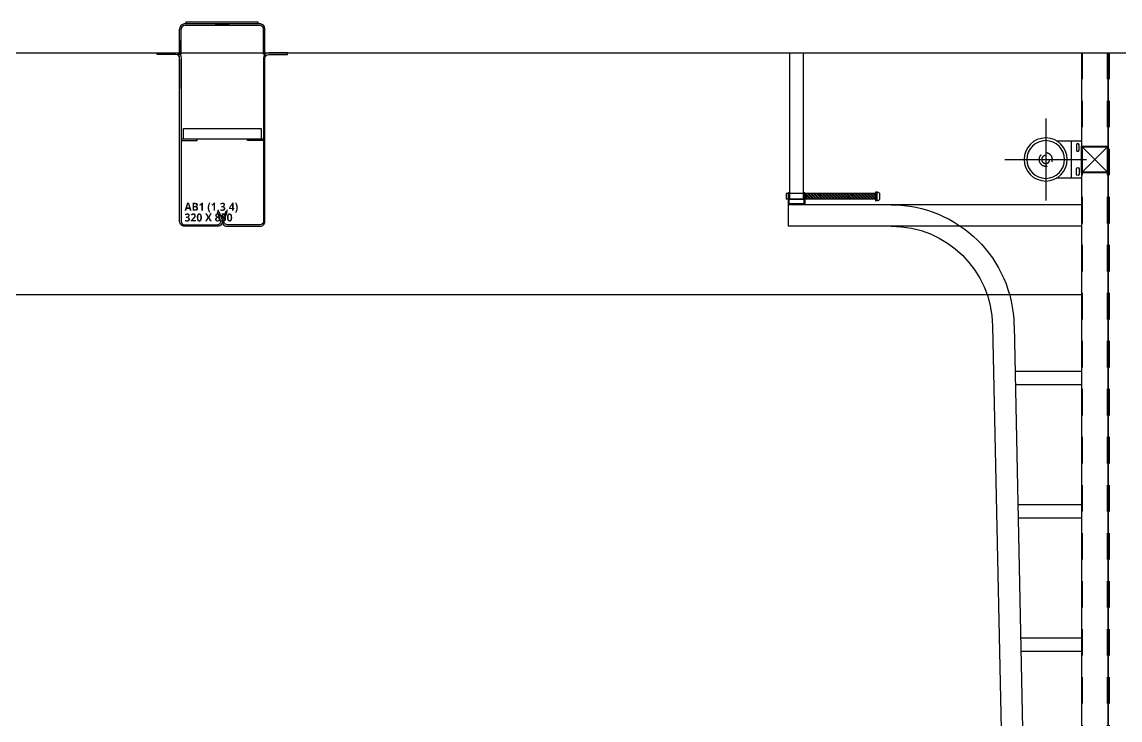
# Model space of a CAD drawing. Header units: millimetres. Extents: x -39468 to 212532, y -94717 to 83483.
# Drawn here: x 80099 to 84216, y 25149 to 27766 of the extents above; entities that cross this region are included whole.
import ezdxf
from ezdxf.enums import TextEntityAlignment as Align

# ---------------------------------------------------------------- set-up
doc = ezdxf.new("R2010")
doc.units = ezdxf.units.MM
doc.header["$LTSCALE"] = 300
doc.header["$MEASUREMENT"] = 0
doc.linetypes.add('HID', pattern=[2, 1.1, -0.9])
doc.linetypes.add('종-SECTION_2$0$HID', pattern=[2.3, 1.5, -0.8])
doc.layers.get('0').update_dxf_attribs({"linetype": 'CONTINUOUS'})
for name, color, linetype in [('##좌굴방지', 6, 'CONTINUOUS'), ('a-ohd', 9, 'CONTINUOUS'), ('A-OVERHEAD', 4, 'CONTINUOUS'), ('A-STEEL', 7, 'CONTINUOUS'), ('주단면도-1$0$A-ST-CONC', 2, 'CONTINUOUS')]:
    doc.layers.add(name, color=color, linetype=linetype)
doc.layers.add('A-ELEV-LIN2', color=7, linetype='CONTINUOUS', lineweight=25)
doc.layers.add('Defpoint', color=161, linetype='CONTINUOUS', plot=False)
doc.styles.get("Standard").update_dxf_attribs({"font": 'NanumGothicBold.ttf'})
pattern_1 = [(45, (-1421.6069, -6790.6264), (-0.25, 0.25), [])]

# ---------------------------------------------------------------- blocks, each defined once
blk = doc.blocks.new('SECTION_STOPER')
at = {"layer": 'a-ohd'}
h = blk.add_hatch(dxfattribs=at)
h.set_pattern_fill('ANSI32', color=256, scale=30, style=0)
h.set_pattern_definition([(45, (-19512.494, -16373.529), (-7.9549513, 7.9549513), []), (45, (-19507.191, -16373.529), (-7.9549513, 7.9549513), [])])
h.paths.add_polyline_path([(-378.7, 60), (-378.7, 30), (0, 30), (0, 60)])
at = {"layer": 'A-OVERHEAD'}
for p, q in [((-390, 68), (-378.7, 68)), ((-385, 68), (-385, 22)), ((-385, 60), (-385, 30)), ((-378.7, 68), (-378.7, 22)), ((-378.7, 60), (0, 60)), ((0, 65), (0, 0)), ((0, 65), (5, 65)), ((5, 65), (5, 5)), ((5, 60), (85, 60)), ((85, 65), (85, 5)), ((85, 65), (90, 65)), ((90, 65), (90, 0)), ((90, 60), (100, 60)), ((100, 60), (100, 30)), ((-400, 58), (-400, 32)), ((-390, 22), (-378.7, 22)), ((-378.7, 30), (0, 30)), ((0, 5), (90, 5)), ((0, 0), (90, 0)), ((5, 30), (85, 30)), ((90, 30), (100, 30))]:
    blk.add_line(p, q, dxfattribs=at)
for centre, start, end in [((-390, 58), 90, 180), ((-390, 32), 180, 270)]:
    blk.add_arc(centre, 10, start, end, dxfattribs=at)
blk = doc.blocks.new('각-100X100')
at = {"layer": 'A-STEEL', "color": 1}
for p, q in [((-47.7, -47.7), (47.7, 47.7)), ((-47.7, 47.7), (47.7, -47.7))]:
    blk.add_line(p, q, dxfattribs=at)
at = {"layer": 'A-STEEL'}
blk.add_lwpolyline([(-50, -50), (50, -50), (50, 50), (-50, 50)], close=True, dxfattribs=at)
at = {"layer": 'A-STEEL', "color": 251}
blk.add_lwpolyline([(-47.7, -47.7), (47.7, -47.7), (47.7, 47.7), (-47.7, 47.7)], close=True, dxfattribs=at)
blk = doc.blocks.new('_4F-ohd')
at = {"layer": 'a-ohd', "color": 1}
for points in [[(984, 3183.2), (984, 2876.8)], [(1137.2, 3030), (830.8, 3030)]]:
    blk.add_lwpolyline(points, dxfattribs=at)
at = {"layer": 'A-OVERHEAD'}
for p, q in [((850, 2860), (1950, 2860)), ((1950, 2860), (1950, 2780)), ((850, 2780), (1950, 2780)), ((1102.8, 2407.6), (1030, -1020)), ((1182.8, 2406.3), (1110, -1021.3)), ((850, 2235), (1099.2, 2235)), ((850, 2185), (1098.1, 2185)), ((850, 1735), (1088.5, 1735)), ((850, 1685), (1087.5, 1685)), ((850, 1235), (1077.9, 1235)), ((850, 1185), (1076.9, 1185))]:
    blk.add_line(p, q, dxfattribs=at)
for radius in [460, 380]:
    blk.add_arc((1562.8, 2400), radius, 90, 179.0575, dxfattribs=at)
at = {"layer": 'A-STEEL', "color": 8, "linetype": 'HID', "ltscale": 0.3}
for p, q in [((745.5, 3429.6), (745.5, -718.8)), ((753.2, 3429.6), (753.2, -718.8)), ((846.8, 3429.6), (846.8, -718.8))]:
    blk.add_line(p, q, dxfattribs=at)
at = {"layer": 'A-STEEL'}
for p, q in [((750, 3429.6), (750, -718.8)), ((850, 3429.6), (850, -718.8))]:
    blk.add_line(p, q, dxfattribs=at)
at = {"layer": 'A-STEEL', "ltscale": 5}
blk.add_lwpolyline([(1893.5, 3429.6), (1893.5, 2880), (1943.5, 2880), (1943.5, 3429.6)], dxfattribs=at)
at = {"layer": 'A-STEEL'}
blk.add_lwpolyline([(943.8, 3100), (889.9, 3100, 0.267949), (889.4, 3099.8, -0.57735), (888.6, 3099.8, 0.267949), (888.1, 3100), (855, 3100, 0.414214), (850, 3095), (850, 2965, 0.414214), (855, 2960), (888.1, 2960, 0.267949), (888.6, 2960.2, -0.57735), (889.4, 2960.2, 0.267949), (889.9, 2960), (943.8, 2960)], format="xyb", dxfattribs=at)
for points in [[(859, 3065), (859, 3085, -1), (869, 3085), (869, 3065, -1)], [(859, 2975, 1), (869, 2975), (869, 2995, 1), (859, 2995)]]:
    blk.add_lwpolyline(points, format="xyb", close=True, dxfattribs=at)
blk.add_lwpolyline([(889, 3100), (889, 2960)], dxfattribs=at)
for radius in [80.7, 70.7]:
    blk.add_circle((984, 3030), radius, dxfattribs=at)
at = {"layer": 'A-STEEL', "color": 6, "linetype": '종-SECTION_2$0$HID', "ltscale": 0.1}
for radius in [25, 15]:
    blk.add_circle((984, 3030), radius, dxfattribs=at)
at = {"ltscale": 5}
blk.add_blockref('각-100X100', (800, 3030, 0.6), dxfattribs=at)
at = {"color": 4, "xscale": 0.6999999931728113, "yscale": 0.700000010430813, "zscale": 0.6999999931728113}
blk.add_blockref('SECTION_STOPER', (1887, 2860), dxfattribs=at)
blk = doc.blocks.new('G$C4525D29B')
h = blk.add_hatch()
h.set_pattern_fill('ANSI31', color=252, scale=0.1, angle=45, style=0)
h.set_pattern_definition(pattern_1)
h.paths.add_polyline_path([(219, 760), (269, 760), (269, 754), (219, 754)])
h = blk.add_hatch()
h.set_pattern_fill('ANSI31', color=252, scale=0.1, angle=45, style=0)
h.set_pattern_definition(pattern_1)
h.paths.add_polyline_path([(84, 645.4), (84, 695.4), (90, 695.4), (90, 645.4)])
h = blk.add_hatch()
h.set_pattern_fill('ANSI31', color=252, scale=0.1, angle=45, style=0)
h.set_pattern_definition(pattern_1)
h.paths.add_polyline_path([(404, 645.4), (404, 695.4), (398, 695.4), (398, 645.4)])
at = {"layer": '##좌굴방지'}
for points in [[(98, 327), (98, 367), (390, 367), (390, 327)], [(398, 327), (90, 327), (90, 321), (150, 321), (150, 327)], [(398, 327), (398, 321), (338, 321), (338, 327)]]:
    blk.add_lwpolyline(points, dxfattribs=at)
at = {"color": 2, "linetype": 'Continuous'}
for p, q in [((105, 760), (383, 760)), ((105, 754), (383, 754)), ((84, 645.4), (84, 739)), ((90, 645.4), (90, 739)), ((398, 645.4), (398, 739)), ((404, 645.4), (404, 739)), ((84, 645.4), (90, 645.4)), ((404, 645.4), (398, 645.4))]:
    blk.add_line(p, q, dxfattribs=at)
at = {"color": 3, "linetype": 'Continuous'}
for p, q in [((109, 760), (109, 766)), ((109, 766), (379, 766)), ((109, 760), (379, 760)), ((379, 760), (379, 766))]:
    blk.add_line(p, q, dxfattribs=at)
at = {"color": 7, "linetype": 'Continuous'}
blk.add_line((84, 625), (84, 515), dxfattribs=at)
at = {"color": 2, "linetype": 'Continuous'}
for points in [[(225.7, 53.9), (231.3, 56), (242.9, 24.2, -0.520567), (226, 0), (102, 0, -0.414214), (84, 18), (84, 630, 0.413373), (70, 644), (0, 644), (0, 650), (70, 650, -0.413938), (90, 630), (90, 18, 0.414214), (102, 6), (226, 6, 0.520567), (237.3, 22.1)], [(262.3, 53.9), (256.7, 56), (245.1, 24.2, 0.520567), (262, 0), (386, 0, 0.414214), (404, 18), (404, 630, -0.413373), (418, 644), (488, 644), (488, 650), (418, 650, 0.413938), (398, 630), (398, 18, -0.414214), (386, 6), (262, 6, -0.520567), (250.7, 22.1)]]:
    blk.add_lwpolyline(points, format="xyb", close=True, dxfattribs=at)
for centre, radius, start, end in [((105, 739), 21, 90, 180), ((105, 739), 15, 90, 180), ((383, 739), 21, 0, 90), ((383, 739), 15, 0, 90)]:
    blk.add_arc(centre, radius, start, end, dxfattribs=at)
at = {"layer": 'Defpoint', "linetype": 'Continuous'}
for s, p in [('AB1 (1,3,4)', (102, 73)), ('320 X 850', (102, 33))]:
    blk.add_text(s, height=30, dxfattribs=at).set_placement(p, align=Align.MIDDLE_LEFT)

msp = doc.modelspace()

# ---------------------------------------------------------------- linework, layer by layer
msp.add_line((84171, 19000), (84171, 27650))
at = {"layer": 'A-ELEV-LIN2'}
msp.add_line((73804, 26744), (84071, 26744), dxfattribs=at)
at = {"layer": '주단면도-1$0$A-ST-CONC'}
msp.add_line((51300, 27650), (97400, 27650), dxfattribs=at)

# ---------------------------------------------------------------- block references
msp.add_blockref('G$C4525D29B', (80606, 27000))
at = {"xscale": -1}
msp.add_blockref('_4F-ohd', (84921, 24220.4), dxfattribs=at)

doc.saveas('drawing.dxf')
